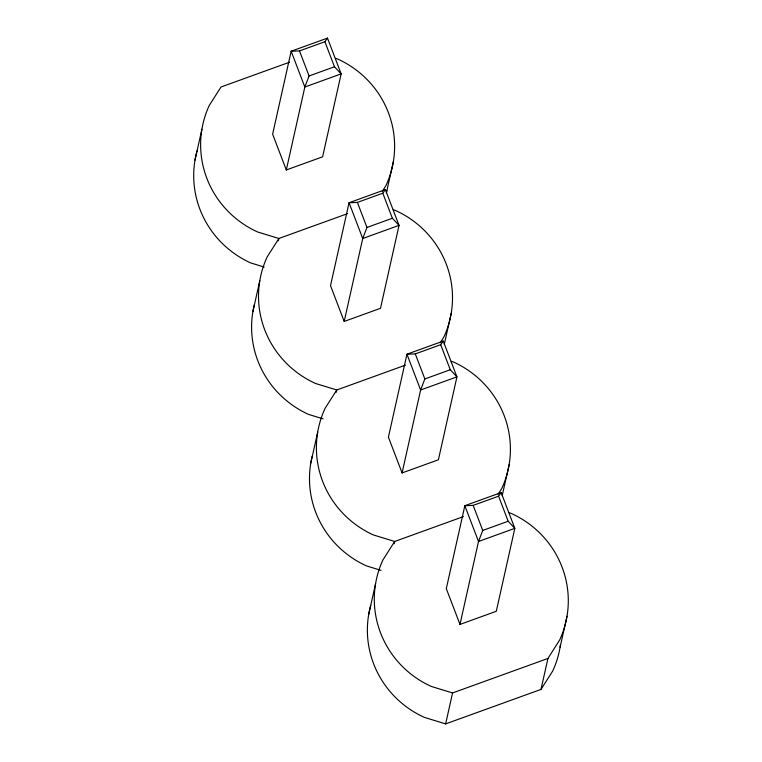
<?xml version="1.0" encoding="UTF-8"?>
<svg xmlns="http://www.w3.org/2000/svg" width="762" height="762" viewBox="0 0 762 762"><rect width="100%" height="100%" fill="white"/><g stroke="black" fill="none" stroke-linecap="round" stroke-linejoin="round"><path stroke-width="1.14" d="M194.996 160.144L201.911 129.207M252.889 311.639L259.804 280.692M286.302 169.955L304.838 87.02L309.067 75.971L299.495 50.921L291.16 51.235L272.625 134.169L286.302 169.955L322.612 156.82L341.147 73.885L327.479 38.1L291.16 51.235L304.838 87.02L341.147 73.885L334.48 66.77L324.907 41.729L327.479 38.1M278.378 240.782L278.882 238.487L347.634 213.617M310.772 463.125L317.697 432.187M344.195 321.44L362.731 238.516L366.96 227.457L357.388 202.406L349.053 202.73L330.517 285.655L344.195 321.44L380.505 308.305L399.04 225.371L385.372 189.586L349.053 202.73L362.731 238.516L399.04 225.371L392.373 218.265L382.8 193.215L385.372 189.586M336.271 392.268L336.775 389.973L405.527 365.103M393.335 161.782L386.42 192.729A97.088 95.212 12.6 0 0 386.772 190.395M368.665 614.62L375.58 583.673M402.088 472.935L420.624 390.001L424.853 378.952L415.28 353.901L406.946 354.216L388.41 437.15L402.088 472.935L438.398 459.791L456.933 376.866L443.255 341.081L406.946 354.216L420.624 390.001L456.933 376.866L450.266 369.751L440.693 344.7L443.255 341.081M394.154 543.754L394.668 541.468L463.42 516.598M444.303 344.214L451.228 313.268M459.981 624.421L478.517 541.487L482.737 530.438L473.164 505.387L464.839 505.701L446.303 588.635L459.981 624.421L496.291 611.286L514.826 528.352L501.148 492.566L464.839 505.701L478.517 541.487L514.826 528.352L508.159 521.246L498.586 496.195L501.148 492.566M370.713 605.361A97.088 95.212 12.6 0 0 424.367 717.385L445.646 723.9L452.561 692.953L547.926 658.454L559.66 639.994A97.088 95.212 12.6 0 0 511.312 513.474L509.073 512.788M502.196 495.7L509.111 464.763M445.646 723.9L541.001 689.4L547.926 658.454M560.089 647.195L567.004 616.248M382.276 191.357L385.982 185.528A97.088 95.212 12.6 0 0 337.633 59.007L335.394 58.322M440.169 342.843L443.875 337.014A97.088 95.212 12.6 0 0 395.526 210.502L393.287 209.817M498.062 494.338L501.767 488.509A97.088 95.212 12.6 0 0 453.419 361.988L451.18 361.302M541.001 689.4L552.745 670.941A97.088 95.212 12.6 0 0 560.451 644.871M299.495 50.921L324.907 41.729M289.55 62.198L220.999 87.001L209.255 105.461A97.088 95.212 12.6 0 0 257.604 231.972L278.882 238.487L267.148 256.946A97.088 95.212 12.6 0 0 315.497 383.467L336.775 389.973L325.041 408.432A97.088 95.212 12.6 0 0 373.39 534.953L394.668 541.468L382.934 559.927A97.088 95.212 12.6 0 0 431.282 686.448L452.561 692.953M309.067 75.971L334.48 66.77M357.388 202.406L382.8 193.215M366.96 227.457L392.373 218.265M415.28 353.901L440.693 344.7M424.853 378.952L450.266 369.751M473.164 505.387L498.586 496.195M482.737 530.438L508.159 521.246M264.128 267.033L250.688 262.919A97.088 95.212 12.6 0 1 197.034 150.895M323.145 418.862L308.581 414.414A97.088 95.212 12.6 0 1 254.327 304.695M381.029 570.357L366.474 565.899A97.088 95.212 12.6 0 1 312.22 456.181"/></g></svg>
